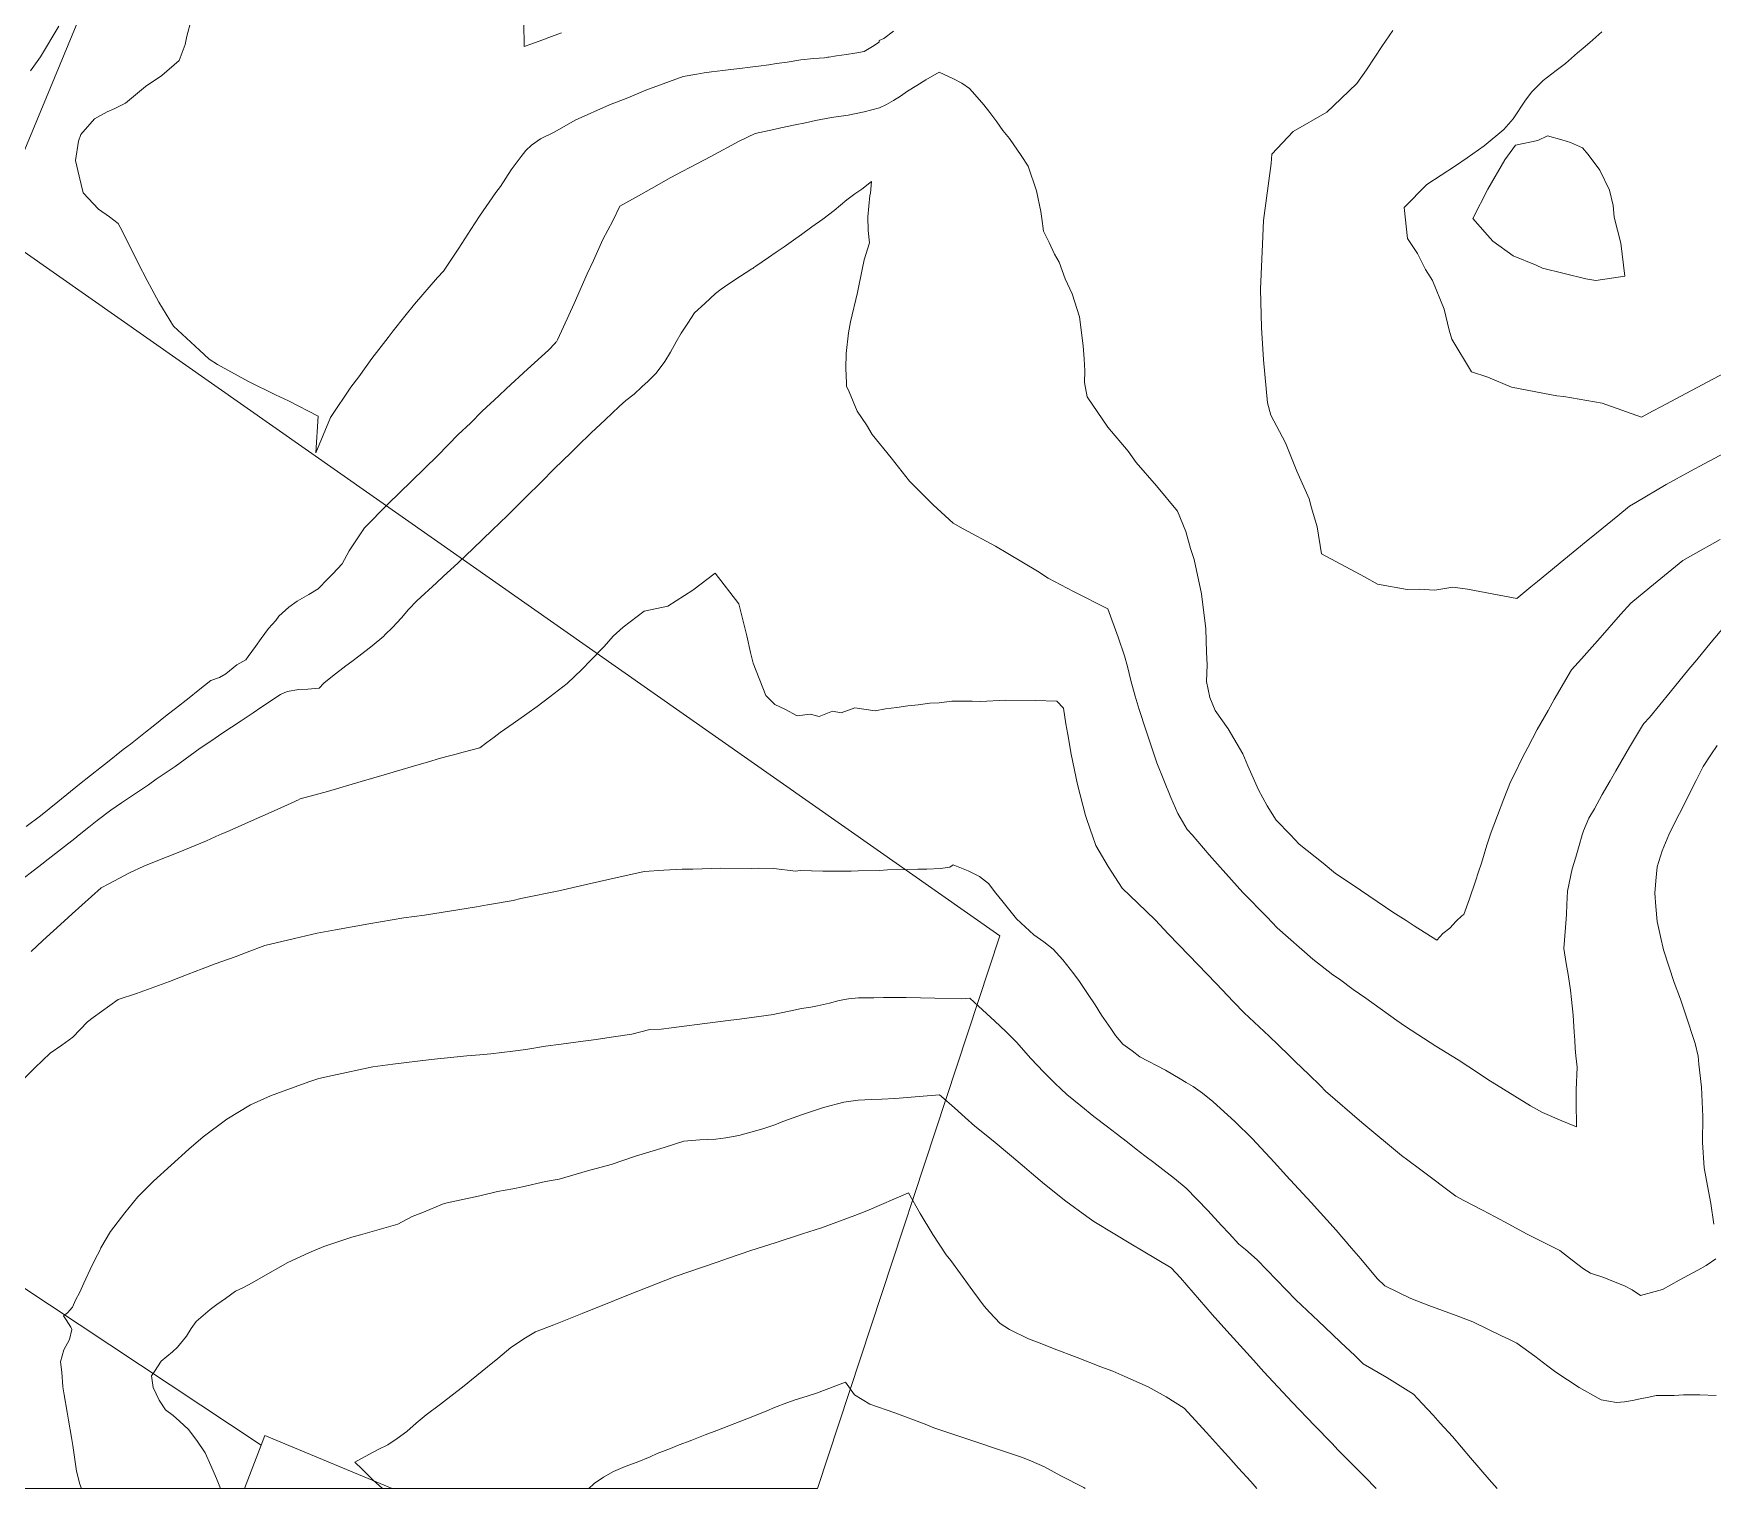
# Model space of a CAD drawing. Header units: inches. Extents: x 11351264 to 11356330, y 6702313 to 6706468.
# Drawn here: x 11354038 to 11354518.1, y 6702313.2 to 6702729.1 of the extents above; entities that cross this region are included whole.
import ezdxf

# ---------------------------------------------------------------- set-up
doc = ezdxf.new("R2010")
doc.units = ezdxf.units.IN
doc.header["$MEASUREMENT"] = 0
doc.layers.add('Shumate_Contours_clip1', color=7, linetype='Continuous', lineweight=0)
doc.layers.add('Shumate_Parcels_clip1', color=7, linetype='Continuous', lineweight=0)

msp = doc.modelspace()

# ---------------------------------------------------------------- linework, layer by layer
at = {"layer": 'Shumate_Contours_clip1'}
for points, elevation in [([(11354045.17, 6702731.2), (11354039.99, 6702722.43), (11354037.1, 6702718.45)], 1388), ([(11354083.01, 6702732.89), (11354081.84, 6702728.37), (11354081.33, 6702725.93), (11354079.58, 6702721.43), (11354074.63, 6702717.12), (11354070.03, 6702713.94), (11354068.3, 6702712.57), (11354064.25, 6702709.25), (11354061.21, 6702707.72), (11354059.04, 6702706.73), (11354055.36, 6702704.75), (11354051.53, 6702700.29), (11354050.81, 6702698.37), (11354049.94, 6702692.83), (11354051, 6702688.37), (11354052.12, 6702683.6), (11354056.58, 6702678.86), (11354059.7, 6702676.74), (11354062.21, 6702674.85), (11354063.31, 6702672.74), (11354067.85, 6702663.49), (11354070.42, 6702658.47), (11354073.83, 6702652.34), (11354077.95, 6702645.48), (11354085.45, 6702638.6), (11354088.16, 6702636.01), (11354090.58, 6702634.47), (11354099.4, 6702629.67), (11354107.16, 6702625.85), (11354110.9, 6702624.11), (11354119.4, 6702619.75), (11354118.74, 6702609.2), (11354122.89, 6702619.39), (11354123.07, 6702619.63), (11354128.74, 6702627.98), (11354131.02, 6702630.99), (11354134.69, 6702636.24), (11354139.37, 6702642.19), (11354140.77, 6702644.13), (11354144.19, 6702648.34), (11354146.94, 6702651.71), (11354153.51, 6702659.39), (11354155.17, 6702661.16), (11354159.63, 6702667.8), (11354162.98, 6702673.05), (11354165.46, 6702676.89), (11354170.19, 6702683.71), (11354171.49, 6702685.42), (11354174.59, 6702690.18), (11354177.42, 6702693.99), (11354178.76, 6702695.71), (11354180.4, 6702697.21), (11354182.98, 6702699.02), (11354187.07, 6702701.02), (11354192.83, 6702704.34), (11354202.68, 6702708.77), (11354207.96, 6702710.72), (11354213.09, 6702712.92), (11354223.77, 6702716.81), (11354227.61, 6702717.48), (11354229.72, 6702717.86), (11354231.81, 6702718.15), (11354235.14, 6702718.54), (11354237.34, 6702718.81), (11354239.97, 6702719.14), (11354242.87, 6702719.48), (11354245.33, 6702719.79), (11354248.23, 6702720.2), (11354250.41, 6702720.52), (11354253.45, 6702720.93), (11354257.42, 6702721.62), (11354261.07, 6702721.95), (11354264.21, 6702722.18), (11354265.1, 6702722.33), (11354265.44, 6702722.37), (11354267.57, 6702722.69), (11354270.44, 6702723.11), (11354272.88, 6702723.47), (11354275.5, 6702723.98), (11354277.85, 6702725.38), (11354279.79, 6702726.65), (11354279.8, 6702727.1), (11354281.14, 6702727.67), (11354283.9, 6702729.77)], 1386), ([(11354178.17, 6702732.22), (11354178.28, 6702725.4), (11354180.47, 6702726.19), (11354183.3, 6702727.2), (11354186.13, 6702728.22), (11354188.99, 6702729.33)], 1384), ([(11354426.74, 6702729.93), (11354423.54, 6702725.36), (11354421.53, 6702722.37), (11354419.16, 6702718.69), (11354416.37, 6702714.83), (11354409.77, 6702708.48), (11354407.82, 6702706.65), (11354398.18, 6702701.07), (11354392.13, 6702694.64), (11354391.9, 6702691.93), (11354389.71, 6702675.68), (11354389.43, 6702668.87), (11354388.88, 6702656.06), (11354389.12, 6702645.03), (11354389.7, 6702635.79), (11354390.84, 6702623.58), (11354391.8, 6702620.06), (11354395.98, 6702612.11), (11354399.29, 6702603.98), (11354402.76, 6702596.09), (11354403.43, 6702593.51), (11354405.02, 6702588.05), (11354406.26, 6702580.35), (11354418.63, 6702573.8), (11354422.3, 6702571.72), (11354430.83, 6702570.19), (11354434.2, 6702570.3), (11354438.69, 6702570.03), (11354443.85, 6702570.83), (11354448.02, 6702570.24), (11354451.54, 6702569.61), (11354462.19, 6702567.62), (11354466.21, 6702570.92), (11354468.11, 6702572.5), (11354475.57, 6702578.64), (11354482, 6702583.89), (11354484.97, 6702586.32), (11354491.08, 6702591.27), (11354494.4, 6702593.98), (11354496.2, 6702595.02), (11354504.91, 6702600.15), (11354511.85, 6702604.05), (11354515.7, 6702606.08), (11354521.63, 6702609.27)], 1386), ([(11354486.47, 6702729.63), (11354483.02, 6702726.57), (11354481.11, 6702724.96), (11354479.52, 6702723.56), (11354476.05, 6702720.52), (11354473.4, 6702718.53), (11354469.65, 6702715.71), (11354468.24, 6702714.28), (11354466.41, 6702712.43), (11354464.66, 6702710.07), (11354461.09, 6702704.77), (11354458.47, 6702701.69), (11354452.85, 6702696.98), (11354447.98, 6702693.62), (11354444.65, 6702691.28), (11354436.45, 6702685.94), (11354429.96, 6702679.37), (11354430.88, 6702670.49), (11354433.8, 6702666.25), (11354436.04, 6702661.66), (11354438.02, 6702658.49), (11354441.37, 6702650.36), (11354442.82, 6702644.28), (11354443.56, 6702641.75), (11354449.21, 6702632.44), (11354453.83, 6702630.89), (11354460.6, 6702628.05), (11354470.07, 6702626.17), (11354473.59, 6702625.55), (11354475.62, 6702625.32), (11354486.55, 6702623.49), (11354497.82, 6702619.41), (11354501.18, 6702621.21), (11354503.36, 6702622.36), (11354512.14, 6702627.04), (11354523.08, 6702632.9)], 1384), ([(11354035.83, 6702502.42), (11354039.92, 6702505.49), (11354044.89, 6702509.49), (11354051.13, 6702514.5), (11354057.37, 6702519.49), (11354059.07, 6702520.82), (11354063.6, 6702524.46), (11354065.73, 6702525.99), (11354069.96, 6702529.37), (11354072.16, 6702531.09), (11354076.2, 6702534.31), (11354078.6, 6702536.18), (11354082.44, 6702539.25), (11354085.04, 6702541.28), (11354088.68, 6702544.19), (11354091.13, 6702545.05), (11354092.97, 6702546.1), (11354096.14, 6702548.64), (11354098.63, 6702550.03), (11354099.36, 6702551.02), (11354101.45, 6702553.93), (11354103.1, 6702556.17), (11354105.18, 6702559.03), (11354107.26, 6702561.32), (11354108.1, 6702562.51), (11354110.99, 6702565.11), (11354113.35, 6702566.85), (11354116.73, 6702568.74), (11354119.4, 6702570.34), (11354122.14, 6702573.2), (11354123.57, 6702574.63), (11354126.23, 6702577.56), (11354128.24, 6702581.21), (11354132.6, 6702587.77), (11354139.31, 6702594.6), (11354146.01, 6702601.18), (11354153.63, 6702608.44), (11354159.38, 6702614.45), (11354162.92, 6702617.77), (11354166.27, 6702621.14), (11354171.02, 6702625.52), (11354173.21, 6702627.68), (11354179.25, 6702633.19), (11354185.21, 6702638.62), (11354187.1, 6702640.57), (11354187.35, 6702640.86), (11354187.5, 6702641.02), (11354187.84, 6702641.56), (11354189.5, 6702645.25), (11354192.53, 6702651.96), (11354196.34, 6702660.43), (11354198.09, 6702664.22), (11354200.81, 6702670.23), (11354203.66, 6702675.58), (11354205.61, 6702679.76), (11354210.94, 6702682.74), (11354214.69, 6702684.85), (11354220.24, 6702687.95), (11354223.43, 6702689.63), (11354225.62, 6702690.79), (11354231.62, 6702693.95), (11354239.77, 6702698.34), (11354244.32, 6702700.56), (11354249.65, 6702701.63), (11354251.69, 6702702.13), (11354255.79, 6702703), (11354258.69, 6702703.58), (11354261.59, 6702704.25), (11354266.21, 6702705.07), (11354270.89, 6702705.79), (11354275.47, 6702706.7), (11354279.86, 6702707.89), (11354279.89, 6702707.89), (11354279.94, 6702707.91), (11354281.93, 6702708.8), (11354283.93, 6702709.92), (11354285.91, 6702711.25), (11354287.88, 6702712.61), (11354290.53, 6702714.26), (11354293.19, 6702715.9), (11354296.99, 6702718.1), (11354300.91, 6702716.24), (11354303.4, 6702714.91), (11354305.64, 6702713.39), (11354307.18, 6702711.66), (11354309.75, 6702708.74), (11354311.47, 6702706.5), (11354313.46, 6702703.88), (11354315.17, 6702701.41), (11354317.12, 6702699.1), (11354320.44, 6702694.27), (11354322.39, 6702691.21), (11354324.82, 6702684.14), (11354326.02, 6702678.26), (11354326.36, 6702676.24), (11354326.84, 6702672.57), (11354328.4, 6702669.37), (11354329.96, 6702666.02), (11354331.24, 6702663.74), (11354333.02, 6702658.97), (11354334.96, 6702654.71), (11354337.05, 6702648.14), (11354338.19, 6702639.86), (11354338.44, 6702636.1), (11354338.58, 6702632.7), (11354338.55, 6702629.4), (11354339.27, 6702625.27), (11354345.17, 6702616.59), (11354351.03, 6702609.7), (11354353.33, 6702606.49), (11354359.12, 6702599.83), (11354365.12, 6702592.57), (11354367.49, 6702586.8), (11354368.88, 6702581.94), (11354369.87, 6702578.79), (11354371.97, 6702568.98), (11354373.24, 6702558.94), (11354373.4, 6702552.23), (11354373.6, 6702548.66), (11354373.44, 6702543.89), (11354374.38, 6702539.3), (11354375.9, 6702535.57), (11354379.59, 6702530.33), (11354383.78, 6702523.16), (11354385.26, 6702519.73), (11354388.32, 6702512.9), (11354390.79, 6702508.38), (11354393.36, 6702504.26), (11354397.45, 6702500), (11354399.96, 6702497.39), (11354406.8, 6702491.94), (11354410.28, 6702489.04), (11354415.04, 6702485.82), (11354419.81, 6702482.62), (11354424.56, 6702479.39), (11354426.75, 6702477.98), (11354430.51, 6702475.56), (11354432.79, 6702474.05), (11354439.25, 6702469.92), (11354441.03, 6702471.86), (11354443.02, 6702473.33), (11354444.86, 6702475.32), (11354446.43, 6702476.88), (11354446.97, 6702477.25), (11354448.62, 6702481.77), (11354450.36, 6702486.84), (11354451.17, 6702489.44), (11354452.03, 6702491.94), (11354453.61, 6702497.05), (11354454.57, 6702499.99), (11354454.57, 6702500), (11354456.66, 6702505.53), (11354458.46, 6702510.34), (11354460.36, 6702515.22), (11354461.38, 6702517.19), (11354463.83, 6702522.17), (11354465.28, 6702524.99), (11354468.02, 6702530.15), (11354471.16, 6702535.61), (11354472.84, 6702538.74), (11354477.81, 6702547.21), (11354480.67, 6702550.4), (11354485.96, 6702556.33), (11354491.84, 6702563.01), (11354494.81, 6702566.31), (11354500.23, 6702570.79), (11354509.64, 6702578.47), (11354511.8, 6702579.69), (11354520.32, 6702584.46)], 1388), ([(11354032.42, 6702485.53), (11354040.38, 6702491.67), (11354042.18, 6702493.06), (11354049.77, 6702499.01), (11354051.01, 6702500), (11354053.81, 6702502.25), (11354056.16, 6702504.11), (11354060.03, 6702507.12), (11354063.14, 6702509.19), (11354066.53, 6702511.49), (11354070.8, 6702514.37), (11354073.04, 6702515.93), (11354078.42, 6702519.57), (11354085.65, 6702524.82), (11354088.93, 6702527.01), (11354091.81, 6702529.06), (11354097.36, 6702532.68), (11354100.79, 6702534.92), (11354102.99, 6702536.41), (11354108.57, 6702540.16), (11354110.53, 6702541.04), (11354113.83, 6702541.56), (11354116.39, 6702541.7), (11354119.68, 6702542.01), (11354120.98, 6702543.4), (11354123.51, 6702545.44), (11354127.27, 6702548.32), (11354129, 6702549.61), (11354131.02, 6702551.11), (11354134.8, 6702554.05), (11354138.11, 6702556.88), (11354138.47, 6702557.2), (11354140.61, 6702559.36), (11354143.18, 6702562.05), (11354145.24, 6702564.43), (11354147.6, 6702566.93), (11354153.22, 6702572.06), (11354155.15, 6702573.88), (11354159.44, 6702577.76), (11354163.72, 6702581.9), (11354169.14, 6702587.12), (11354173.49, 6702591.37), (11354178.86, 6702596.66), (11354183.14, 6702600.87), (11354186.84, 6702604.63), (11354191.68, 6702609.35), (11354193.51, 6702611.13), (11354197.47, 6702614.97), (11354201.46, 6702618.71), (11354205.44, 6702622.47), (11354207.37, 6702624.2), (11354209.71, 6702626.05), (11354211.92, 6702628.07), (11354213.73, 6702629.69), (11354216.02, 6702631.99), (11354218.55, 6702635.36), (11354220.11, 6702638.03), (11354221.76, 6702641.01), (11354223.22, 6702643.45), (11354225.08, 6702646.35), (11354226.98, 6702649.31), (11354229.94, 6702651.93), (11354232.97, 6702654.83), (11354234.65, 6702656.01), (11354236.49, 6702657.34), (11354240.17, 6702659.73), (11354243.39, 6702661.8), (11354243.65, 6702661.98), (11354243.76, 6702662.06), (11354243.92, 6702662.18), (11354244.52, 6702662.6), (11354246.36, 6702663.86), (11354248.12, 6702665.09), (11354250.35, 6702666.64), (11354252.59, 6702668.16), (11354255.28, 6702670.01), (11354257.55, 6702671.62), (11354260.5, 6702673.82), (11354263.67, 6702676.09), (11354266.96, 6702678.55), (11354270.59, 6702681.59), (11354272.89, 6702683.26), (11354274.81, 6702684.66), (11354277.58, 6702686.81), (11354277.29, 6702683.51), (11354277.1, 6702682.82), (11354276.84, 6702679.78), (11354276.59, 6702676.72), (11354276.64, 6702672.85), (11354276.99, 6702669.27), (11354275.5, 6702664.44), (11354274.95, 6702661.64), (11354273.62, 6702655.09), (11354271.65, 6702646.71), (11354271.05, 6702643.55), (11354270.37, 6702637.61), (11354270.27, 6702633.34), (11354270.43, 6702629.21), (11354270.46, 6702628.27), (11354271.27, 6702626.7), (11354273.49, 6702621.13), (11354276.18, 6702617.21), (11354277.79, 6702614.45), (11354283.2, 6702607.81), (11354288.44, 6702601.16), (11354295.25, 6702594.36), (11354300.99, 6702589.1), (11354303.85, 6702587.51), (11354313.04, 6702582.54), (11354316.61, 6702580.47), (11354325.08, 6702575.39), (11354328.09, 6702573.42), (11354335.4, 6702569.58), (11354345.24, 6702564.65), (11354348.19, 6702556.6), (11354349.95, 6702551.25), (11354350.84, 6702548.14), (11354351.81, 6702544.17), (11354353, 6702539.7), (11354354.14, 6702535.91), (11354356.07, 6702530.04), (11354359.22, 6702520.67), (11354363.2, 6702510.71), (11354365.2, 6702506.11), (11354367.91, 6702501.58), (11354369.27, 6702500), (11354374.13, 6702494.37), (11354378.9, 6702489), (11354383.81, 6702483.58), (11354390.75, 6702476.51), (11354393.67, 6702473.5), (11354403.82, 6702464.5), (11354409.59, 6702460.03), (11354411.43, 6702458.74), (11354415.32, 6702455.79), (11354418.97, 6702453.32), (11354427.88, 6702447), (11354430.35, 6702445.27), (11354439.02, 6702439.6), (11354445.38, 6702435.76), (11354451.47, 6702431.73), (11354453.91, 6702430.12), (11354466.09, 6702422.57), (11354469.53, 6702420.67), (11354475.06, 6702418.29), (11354479.21, 6702416.58), (11354479.15, 6702423.8), (11354479.17, 6702427.16), (11354479.43, 6702433.65), (11354479.08, 6702436.86), (11354478.82, 6702438.98), (11354478.74, 6702441.36), (11354478.59, 6702443.68), (11354478.29, 6702448.49), (11354477.8, 6702453.01), (11354477.56, 6702455.65), (11354476.82, 6702460.08), (11354476.23, 6702463.3), (11354475.58, 6702467.56), (11354476.09, 6702473.56), (11354476.35, 6702477.29), (11354476.47, 6702480.17), (11354476.69, 6702483.99), (11354478.03, 6702490.34), (11354479.03, 6702493.66), (11354480, 6702497), (11354480.86, 6702500), (11354481.19, 6702501.15), (11354482.75, 6702504.78), (11354484.34, 6702507.52), (11354486.57, 6702511.57), (11354488.84, 6702515.44), (11354490.44, 6702518.33), (11354494.37, 6702525.07), (11354498.13, 6702531.31), (11354498.48, 6702531.86), (11354500.09, 6702533.61), (11354505.98, 6702540.81), (11354511.33, 6702547.38), (11354513.61, 6702550.11), (11354517.7, 6702555.09), (11354521.34, 6702559.4)], 1390), ([(11354037.3, 6702466.7), (11354040.65, 6702469.88), (11354046.75, 6702475.37), (11354048.99, 6702477.49), (11354057.33, 6702484.94), (11354059.5, 6702486.08), (11354065.39, 6702489.21), (11354069.51, 6702491.07), (11354073.03, 6702492.52), (11354079.35, 6702495.04), (11354087.47, 6702498.37), (11354091.15, 6702500), (11354091.63, 6702500.21), (11354093.9, 6702501.22), (11354097.52, 6702502.83), (11354100.32, 6702504.08), (11354106.75, 6702506.94), (11354112.5, 6702509.51), (11354113.22, 6702509.84), (11354113.53, 6702509.99), (11354114.26, 6702510.3), (11354122.06, 6702512.46), (11354131.67, 6702515.27), (11354138.88, 6702517.41), (11354141.79, 6702518.26), (11354147.55, 6702519.96), (11354151.32, 6702521.05), (11354153.72, 6702521.74), (11354156.13, 6702522.42), (11354158.44, 6702523.04), (11354160.85, 6702523.69), (11354165.57, 6702524.94), (11354167.64, 6702526.46), (11354169.7, 6702528), (11354171.46, 6702529.27), (11354175.11, 6702531.88), (11354179.01, 6702534.63), (11354182.02, 6702536.78), (11354185.65, 6702539.46), (11354190.55, 6702543.3), (11354194.74, 6702547.31), (11354197.37, 6702549.96), (11354201.12, 6702553.88), (11354203.75, 6702556.82), (11354206.61, 6702559.45), (11354212.59, 6702563.97), (11354219.35, 6702565.39), (11354226.55, 6702569.97), (11354232.91, 6702574.85), (11354239.71, 6702566.12), (11354241.98, 6702556.89), (11354242.99, 6702552.19), (11354243.79, 6702549.13), (11354247.39, 6702539.91), (11354250, 6702537.34), (11354252.79, 6702536), (11354256.32, 6702534.07), (11354260.05, 6702534.56), (11354262.65, 6702533.87), (11354266.49, 6702535.4), (11354268.97, 6702534.95), (11354272.89, 6702536.35), (11354278.66, 6702535.45), (11354281.65, 6702536.1), (11354284.89, 6702536.47), (11354287.97, 6702536.96), (11354290.96, 6702537.2), (11354294.29, 6702537.65), (11354296.93, 6702537.76), (11354300.61, 6702538.26), (11354306.44, 6702538.26), (11354308.9, 6702538.12), (11354315.86, 6702538.55), (11354324.43, 6702538.45), (11354330.57, 6702538.29), (11354332.54, 6702536.22), (11354333.23, 6702531.77), (11354333.8, 6702528.75), (11354334.75, 6702523.1), (11354336.51, 6702514.39), (11354338.79, 6702505.58), (11354340.3, 6702501.11), (11354340.7, 6702500), (11354341.8, 6702496.96), (11354345.29, 6702491), (11354349.33, 6702484.83), (11354353.76, 6702480.5), (11354356.24, 6702478.12), (11354358.73, 6702475.77), (11354362.58, 6702471.69), (11354368.38, 6702465.69), (11354376.19, 6702457.51), (11354381.09, 6702452.35), (11354384.15, 6702449.15), (11354391.31, 6702442.53), (11354393.93, 6702440), (11354397.15, 6702436.83), (11354398.82, 6702435.25), (11354402.72, 6702431.52), (11354406.01, 6702428.28), (11354407.45, 6702426.75), (11354417.8, 6702417.84), (11354429.18, 6702408.41), (11354431.04, 6702407.01), (11354434.73, 6702404.3), (11354444.73, 6702396.72), (11354447.02, 6702395.51), (11354452.3, 6702392.74), (11354456, 6702390.8), (11354459.84, 6702388.72), (11354464.96, 6702385.97), (11354467.26, 6702384.83), (11354470.43, 6702383.19), (11354474.45, 6702381.25), (11354478, 6702378.43), (11354481.2, 6702376.03), (11354483.27, 6702374.78), (11354487.03, 6702373.46), (11354489.31, 6702372.59), (11354492.95, 6702371.11), (11354495.12, 6702369.94), (11354497.51, 6702368.38), (11354503.83, 6702370.1), (11354508.63, 6702372.75), (11354513.95, 6702375.63), (11354516.34, 6702376.95), (11354519.11, 6702378.88)], 1392), ([(11354518.48, 6702388.71), (11354517.65, 6702394.62), (11354516.7, 6702399.72), (11354515.78, 6702404.81), (11354515.26, 6702412.13), (11354515.37, 6702419.53), (11354514.98, 6702427.87), (11354514.26, 6702434.46), (11354514.02, 6702436.79), (11354513.14, 6702440.38), (11354510.44, 6702448.76), (11354509.01, 6702453.11), (11354507.16, 6702457.85), (11354504.15, 6702467.18), (11354503.26, 6702471.03), (11354502.33, 6702475.26), (11354501.96, 6702479.55), (11354501.66, 6702483.41), (11354501.91, 6702486.93), (11354502.34, 6702490.86), (11354503.69, 6702495.48), (11354505.64, 6702500), (11354505.96, 6702500.74), (11354508.71, 6702506.11), (11354509.7, 6702508.16), (11354512.07, 6702512.84), (11354513.41, 6702515.58), (11354515.43, 6702519.57), (11354517.6, 6702522.87), (11354519.43, 6702525.62)], 1392), ([(11354032.31, 6702427.56), (11354038.36, 6702433.42), (11354042.75, 6702437.67), (11354046.04, 6702439.96), (11354049.24, 6702442.19), (11354053.43, 6702446.55), (11354055.03, 6702447.87), (11354062.18, 6702453), (11354067.38, 6702454.66), (11354071.58, 6702456.19), (11354076.81, 6702458.13), (11354082.14, 6702460.26), (11354086.18, 6702461.78), (11354089.9, 6702463.14), (11354095.63, 6702465.15), (11354099.05, 6702466.48), (11354104.11, 6702468.37), (11354112.58, 6702470.38), (11354119.09, 6702471.89), (11354124.35, 6702472.88), (11354133.9, 6702474.64), (11354143.91, 6702476.32), (11354149.75, 6702477.11), (11354164.64, 6702479.48), (11354167.81, 6702480.01), (11354175.16, 6702481.29), (11354177.32, 6702481.8), (11354188.7, 6702484.11), (11354192.3, 6702484.97), (11354201.92, 6702487.2), (11354212.6, 6702489.58), (11354218.24, 6702489.95), (11354223.51, 6702490.2), (11354226.49, 6702490.22), (11354234.41, 6702490.53), (11354243.17, 6702490.46), (11354245.31, 6702490.53), (11354249.65, 6702490.4), (11354255.86, 6702489.63), (11354257.22, 6702489.81), (11354263.66, 6702489.69), (11354271.81, 6702489.7), (11354273.81, 6702489.78), (11354279.9, 6702489.86), (11354282.22, 6702490.04), (11354287.95, 6702490.16), (11354290.9, 6702490.21), (11354293.4, 6702490.22), (11354297.3, 6702490.43), (11354300.04, 6702490.79), (11354300.92, 6702491.5), (11354303.34, 6702490.52), (11354305.23, 6702489.77), (11354308.51, 6702488.15), (11354311.04, 6702486.09), (11354313.2, 6702483.37), (11354314.9, 6702481.31), (11354319.07, 6702476.01), (11354324.05, 6702471.46), (11354326.9, 6702469.46), (11354329.53, 6702467.32), (11354331.41, 6702465.33), (11354332.35, 6702464.32), (11354335.46, 6702460.28), (11354337.14, 6702458.15), (11354339.56, 6702454.44), (11354341.62, 6702451.43), (11354343.42, 6702448.54), (11354346.1, 6702444.69), (11354347.43, 6702442.68), (11354349.46, 6702440.21), (11354352.12, 6702438.3), (11354354.38, 6702436.6), (11354361.65, 6702432.75), (11354365.9, 6702430.33), (11354367.61, 6702429.27), (11354369.62, 6702428.06), (11354372.3, 6702426.2), (11354375.27, 6702423.83), (11354381.59, 6702418.03), (11354386.52, 6702413.2), (11354390.33, 6702409.15), (11354392.83, 6702406.42), (11354396.23, 6702402.71), (11354403.36, 6702394.96), (11354410.47, 6702386.99), (11354414.85, 6702381.88), (11354417.56, 6702378.8), (11354422.24, 6702373.26), (11354424.41, 6702371.17), (11354431.89, 6702367.53), (11354436.97, 6702365.54), (11354440.95, 6702364.04), (11354444.78, 6702362.61), (11354449.55, 6702360.79), (11354457.79, 6702356.82), (11354460.04, 6702355.74), (11354462.14, 6702354.72), (11354467.3, 6702351.06), (11354471.01, 6702348.19), (11354473.32, 6702346.48), (11354479.98, 6702342.06), (11354485.46, 6702339), (11354486.26, 6702338.51), (11354490.67, 6702337.74), (11354492.94, 6702337.95), (11354495.28, 6702338.35), (11354497.45, 6702338.82), (11354499.94, 6702339.34), (11354501.99, 6702339.74), (11354507.16, 6702339.81), (11354509.86, 6702339.99), (11354512.22, 6702339.94), (11354514.52, 6702339.95), (11354519.19, 6702339.76)], 1394), ([(11354051.64, 6702313.21), (11354051.2, 6702314.47), (11354050.29, 6702318.1), (11354049.17, 6702325.45), (11354048.78, 6702327.73), (11354047.95, 6702332.7), (11354047.54, 6702334.97), (11354046.75, 6702339.94), (11354046.38, 6702342.21), (11354046.02, 6702346.41), (11354045.72, 6702349.41), (11354046.66, 6702352.81), (11354048.23, 6702355.75), (11354048.95, 6702358.64), (11354048.83, 6702358.91), (11354048.66, 6702359.29), (11354047.33, 6702361.42), (11354046.5, 6702362.54), (11354047.72, 6702363.45), (11354049.07, 6702365.06), (11354050, 6702366.98), (11354051.19, 6702369.27), (11354052.34, 6702371.85), (11354054.74, 6702377.05), (11354056.24, 6702379.95), (11354056.9, 6702381.24), (11354057.2, 6702381.99), (11354060.02, 6702386.66), (11354064.06, 6702392.01), (11354067.76, 6702396.6), (11354072.24, 6702401), (11354082.41, 6702410.23), (11354086.45, 6702413.71), (11354093.29, 6702418.78), (11354100, 6702422.89), (11354105.77, 6702425.48), (11354109.37, 6702426.8), (11354117.01, 6702429.51), (11354119.6, 6702430.4), (11354123.51, 6702431.25), (11354135.04, 6702433.71), (11354140.7, 6702434.45), (11354151.69, 6702435.81), (11354161.86, 6702436.86), (11354165.63, 6702437.15), (11354168.77, 6702437.48), (11354175, 6702438.17), (11354178.71, 6702438.66), (11354184.38, 6702439.59), (11354188.83, 6702440.16), (11354193.75, 6702440.88), (11354198.91, 6702441.57), (11354203.13, 6702442.21), (11354209.05, 6702443.11), (11354214.21, 6702444.37), (11354217.44, 6702444.49), (11354220.4, 6702444.87), (11354222.56, 6702445.17), (11354229.95, 6702446.12), (11354237.42, 6702447.04), (11354239.85, 6702447.31), (11354244.73, 6702448.03), (11354249.63, 6702448.73), (11354250.75, 6702448.99), (11354251.28, 6702449.07), (11354254.5, 6702449.77), (11354257.55, 6702450.36), (11354260.28, 6702450.81), (11354262.16, 6702451.13), (11354265.63, 6702451.96), (11354268.35, 6702452.71), (11354271, 6702453.18), (11354273.91, 6702453.44), (11354278.3, 6702453.43), (11354281.05, 6702453.51), (11354287.55, 6702453.51), (11354295.75, 6702453.31), (11354303.24, 6702453.13), (11354305.76, 6702453.36), (11354308.25, 6702451.06), (11354312.86, 6702446.82), (11354316, 6702443.85), (11354319.07, 6702440.78), (11354323.14, 6702436.08), (11354326.88, 6702432.16), (11354330.16, 6702428.98), (11354331.79, 6702427.43), (11354333.46, 6702425.81), (11354337.48, 6702422.57), (11354341.24, 6702419.53), (11354345.07, 6702416.53), (11354347.54, 6702414.65), (11354350.83, 6702412.19), (11354353.34, 6702410.2), (11354355.81, 6702408.31), (11354358.37, 6702406.37), (11354360.94, 6702404.41), (11354364.27, 6702401.76), (11354367.58, 6702399.03), (11354373.78, 6702392.64), (11354377.72, 6702388.38), (11354379.91, 6702386.05), (11354382.65, 6702383.04), (11354384.58, 6702381.48), (11354387.86, 6702378.58), (11354398.99, 6702367.15), (11354405.4, 6702361.02), (11354409.4, 6702357.28), (11354411.83, 6702354.93), (11354415.79, 6702351.21), (11354418.26, 6702348.81), (11354424.96, 6702344.9), (11354432.61, 6702340.14), (11354435.08, 6702337.47), (11354438.25, 6702334.14), (11354440.2, 6702331.88), (11354443.77, 6702328.05), (11354448.89, 6702321.96), (11354454.27, 6702315.77), (11354456.51, 6702313.21)], 1396), ([(11354091.47, 6702313.21), (11354090.26, 6702316.04), (11354088.63, 6702319.8), (11354087, 6702323.41), (11354084.71, 6702326.93), (11354082.32, 6702330.04), (11354079.73, 6702332.39), (11354077.88, 6702334.03), (11354075.67, 6702335.71), (11354073.9, 6702338.44), (11354072.22, 6702342.05), (11354071.74, 6702345.42), (11354072.51, 6702346.68), (11354074.5, 6702349.61), (11354077.73, 6702352.27), (11354079.11, 6702353.61), (11354081.71, 6702356.77), (11354083.05, 6702358.88), (11354084.5, 6702360.91), (11354088.5, 6702364.34), (11354090.39, 6702365.75), (11354092.87, 6702367.52), (11354095.75, 6702369.62), (11354097.84, 6702370.58), (11354100.53, 6702371.97), (11354103, 6702373.43), (11354110.65, 6702377.79), (11354116.72, 6702380.53), (11354120.95, 6702382.35), (11354129, 6702385.03), (11354131.49, 6702385.73), (11354142.1, 6702388.72), (11354146.25, 6702390.93), (11354149.03, 6702391.99), (11354155.36, 6702394.64), (11354157.6, 6702395.1), (11354165.63, 6702396.87), (11354170.67, 6702398.08), (11354175, 6702398.82), (11354177.82, 6702399.39), (11354184.38, 6702400.91), (11354188.3, 6702401.59), (11354196.35, 6702403.96), (11354203.12, 6702405.79), (11354210.15, 6702408.16), (11354218.28, 6702410.68), (11354223.91, 6702412.52), (11354228.49, 6702412.87), (11354233.13, 6702413.03), (11354235.96, 6702413.4), (11354239.64, 6702414.09), (11354246.5, 6702416.03), (11354249.97, 6702417.17), (11354252.23, 6702418.07), (11354257.91, 6702420.12), (11354263.84, 6702422.08), (11354269.72, 6702423.63), (11354270.38, 6702423.71), (11354273.77, 6702424.18), (11354277.65, 6702424.41), (11354280.56, 6702424.52), (11354284.25, 6702424.71), (11354285.55, 6702424.81), (11354290.05, 6702425.18), (11354293.56, 6702425.46), (11354297.07, 6702425.74), (11354297.64, 6702425.27), (11354301.32, 6702422.02), (11354304.4, 6702419.28), (11354307.17, 6702416.75), (11354309.89, 6702414.53), (11354312.99, 6702412.13), (11354317.68, 6702408.15), (11354321.35, 6702405.05), (11354323.36, 6702403.34), (11354327.08, 6702400.21), (11354330.81, 6702397.23), (11354331.86, 6702396.36), (11354333.14, 6702395.36), (11354339.15, 6702390.92), (11354341.21, 6702389.56), (11354347.2, 6702385.86), (11354351.82, 6702383.12), (11354355.27, 6702381.07), (11354363.34, 6702376.23), (11354365.95, 6702373.4), (11354375.04, 6702362.94), (11354379.23, 6702358.29), (11354386.82, 6702349.84), (11354389.85, 6702346.52), (11354397.92, 6702337.9), (11354404.29, 6702331.23), (11354409.29, 6702326.14), (11354411.11, 6702324.11), (11354418.68, 6702316.57), (11354421.9, 6702313.21)], 1398), ([(11354137.74, 6702313.21), (11354135.12, 6702315.58), (11354133.78, 6702316.89), (11354131.91, 6702318.72), (11354129.83, 6702320.73), (11354133.82, 6702322.9), (11354136.48, 6702324.29), (11354139.3, 6702325.68), (11354141.91, 6702327.47), (11354144.74, 6702329.52), (11354147.38, 6702331.84), (11354150.23, 6702334.2), (11354154.38, 6702337.27), (11354161.11, 6702342.49), (11354163.25, 6702344.24), (11354167.79, 6702347.96), (11354170.72, 6702350.35), (11354174.47, 6702353.49), (11354178.69, 6702356.29), (11354181.56, 6702357.96), (11354186.75, 6702359.93), (11354194.85, 6702363.24), (11354204.13, 6702366.89), (11354208.12, 6702368.56), (11354221.5, 6702373.83), (11354233.44, 6702377.87), (11354236.76, 6702379.03), (11354243.1, 6702381.18), (11354250.04, 6702383.38), (11354257.92, 6702385.99), (11354263.31, 6702387.73), (11354272.86, 6702391.2), (11354276.28, 6702392.53), (11354288.23, 6702397.69), (11354291.5, 6702391.78), (11354295.12, 6702385.76), (11354298.99, 6702380.02), (11354300.29, 6702378.32), (11354303.08, 6702374.55), (11354306.57, 6702369.73), (11354309.8, 6702365.29), (11354311.39, 6702363.58), (11354314.37, 6702360.37), (11354317.07, 6702358.62), (11354322.55, 6702356.01), (11354326.28, 6702354.58), (11354329.89, 6702353.16), (11354336.45, 6702350.59), (11354343.17, 6702347.97), (11354346.65, 6702346.69), (11354350.08, 6702345.19), (11354356.74, 6702342.28), (11354361.84, 6702339.35), (11354367.06, 6702336.17), (11354373.4, 6702329.23), (11354377.7, 6702324.47), (11354379.75, 6702322.2), (11354382.61, 6702319.02), (11354386.1, 6702315.16), (11354387.85, 6702313.21)], 1400), ([(11354196.76, 6702313.21), (11354198.2, 6702314.53), (11354198.28, 6702314.61), (11354198.34, 6702314.65), (11354200.93, 6702316.45), (11354203.84, 6702318.09), (11354207.15, 6702319.44), (11354210.6, 6702320.71), (11354214.31, 6702322.26), (11354216.31, 6702323.15), (11354220.17, 6702324.67), (11354222.16, 6702325.5), (11354226.24, 6702327.03), (11354230.01, 6702328.56), (11354233.4, 6702329.8), (11354241.93, 6702333.11), (11354244.13, 6702333.97), (11354247.68, 6702335.4), (11354249.91, 6702336.31), (11354253.43, 6702337.64), (11354255.78, 6702338.52), (11354259.24, 6702339.59), (11354261.86, 6702340.41), (11354270.2, 6702343.54), (11354272.78, 6702339.94), (11354277.14, 6702337.29), (11354284.26, 6702334.82), (11354292.96, 6702331.57), (11354295.42, 6702330.57), (11354306.89, 6702326.73), (11354314.47, 6702324.17), (11354320.78, 6702322.09), (11354323.35, 6702321.02), (11354327.05, 6702319.39), (11354331.76, 6702316.85), (11354338.35, 6702313.44), (11354338.75, 6702313.21)], 1402)]:
    msp.add_lwpolyline(points, dxfattribs=dict(at, elevation=elevation))
at = {"layer": 'Shumate_Contours_clip1', "elevation": 1384}
msp.add_lwpolyline([(11354449.58, 6702676.2), (11354453.87, 6702684.61), (11354458.69, 6702693), (11354461.75, 6702697.17), (11354468.14, 6702698.49), (11354470.9, 6702699.91), (11354475.03, 6702698.71), (11354477.55, 6702697.99), (11354480.97, 6702696.48), (11354482.52, 6702694.55), (11354485.9, 6702690.04), (11354488.68, 6702684.33), (11354489.74, 6702679.94), (11354489.97, 6702676.59), (11354491.87, 6702669.21), (11354493.08, 6702659.76), (11354489.22, 6702659.15), (11354484.76, 6702658.51), (11354481.89, 6702659.03), (11354469.54, 6702662.08), (11354467.69, 6702662.91), (11354461.15, 6702665.58), (11354455.26, 6702669.71), (11354453.78, 6702671.49)], close=True, dxfattribs=at)
at = {"layer": 'Shumate_Parcels_clip1'}
for points in [[(11354025.93, 6702673.18), (11353999.89, 6702610.38), (11353996, 6702601), (11353836.83, 6702696.76), (11353837, 6702697), (11353841, 6702716.5), (11353835, 6702734.5), (11354115, 6702888)], [(11354140.56, 6702313.21), (11354104.08, 6702328.34), (11354103.02, 6702325.55), (11353929.87, 6702440.32), (11353996, 6702601), (11353999.89, 6702610.38), (11354025.93, 6702673.18), (11354314.3, 6702471.18), (11354262.21, 6702313.21)], [(11354103.02, 6702325.55), (11354098.32, 6702313.21), (11353877.44, 6702313.21), (11353882, 6702324), (11353929.87, 6702440.32)], [(11354140.56, 6702313.21), (11354098.32, 6702313.21), (11354103.02, 6702325.55), (11354104.08, 6702328.34)]]:
    msp.add_lwpolyline(points, close=True, dxfattribs=at)

doc.saveas('drawing.dxf')
